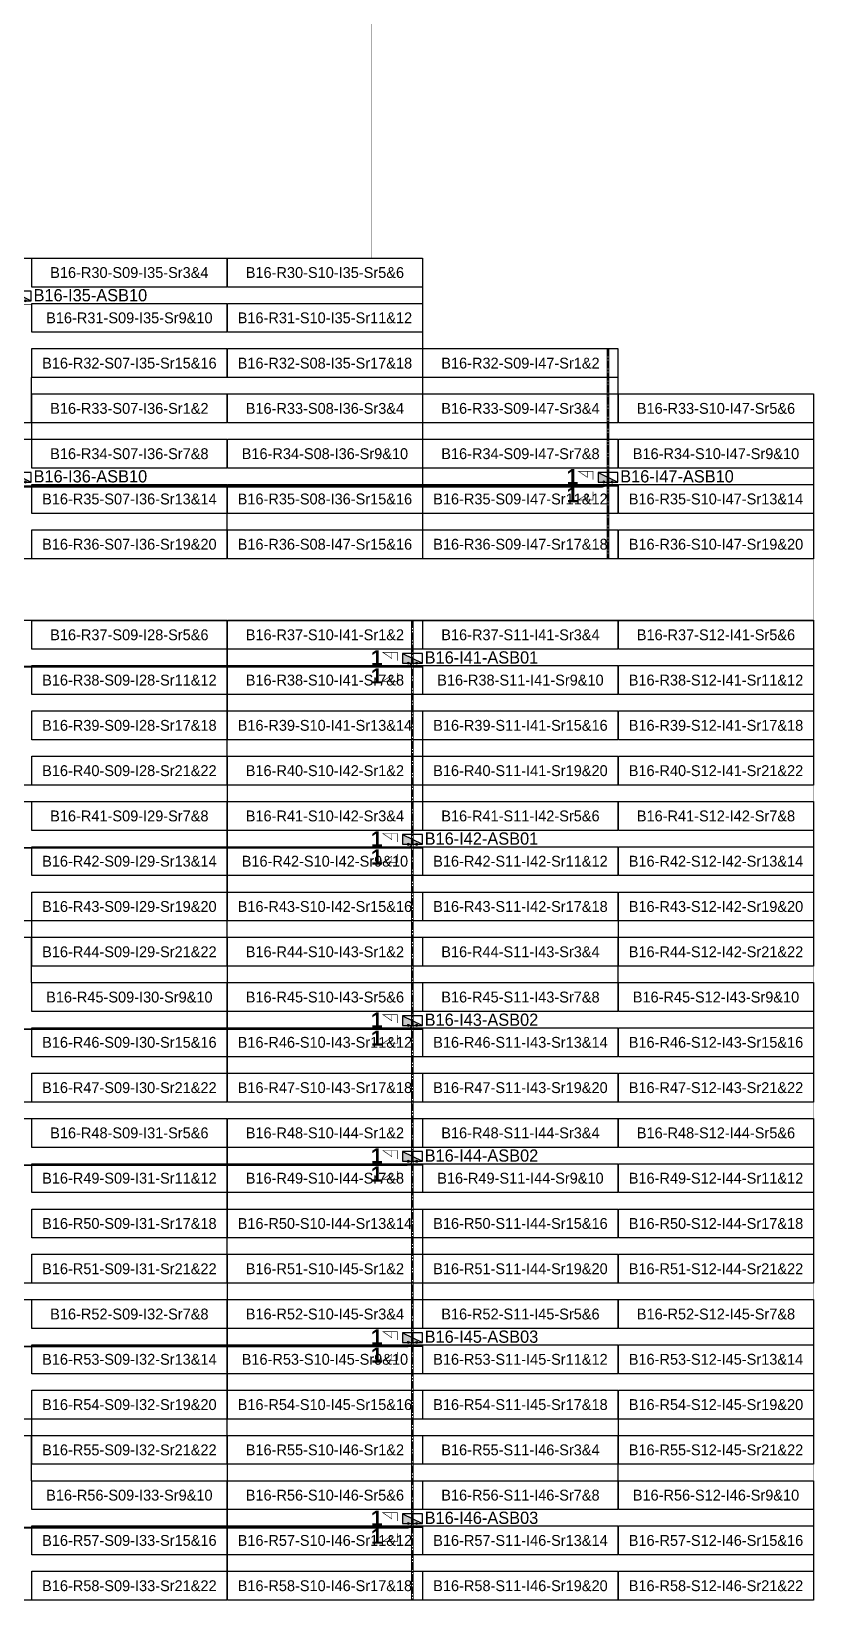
# Model space of a CAD drawing. Header units: metres. Extents: x 532643 to 533032, y 2675254 to 2675724.
# Drawn here: x 532902.5 to 533032.1, y 2675254.2 to 2675514.1 of the extents above; entities that cross this region are included whole.
import ezdxf
from ezdxf.enums import TextEntityAlignment as Align

# ---------------------------------------------------------------- set-up
doc = ezdxf.new("R2010")
doc.units = ezdxf.units.M
doc.header["$MEASUREMENT"] = 0
doc.linetypes.add('CENTER', pattern=[2, 1.25, -0.25, 0.25, -0.25])
doc.layers.add('Boundary-12.5 MW Block', color=6, linetype='Continuous', lineweight=9)
doc.layers.add('PILE', color=1, linetype='Continuous', lineweight=15)
for name, color, linetype in [('DC Trench BL-16', 40, 'Continuous'), ('E-Inverter Grouping', 2, 'Continuous'), ('Inverter Block-16', 7, 'Continuous'), ('LT Cable(AG) INV to LT Panel BL-16', 2, 'Continuous'), ('Messenger Wire Block-16 (Master Path)', 30, 'Continuous'), ('Messenger Wire Block-16 (MW Path)', 191, 'Continuous'), ('MMS Table Block-16', 8, 'Continuous'), ('Plan Line - DC BL-16', 40, 'Continuous'), ('Section Marking BL-16', 2, 'Continuous')]:
    doc.layers.add(name, color=color, linetype=linetype)
doc.styles.add('BoldTextStyle', font='arialbd.ttf')
doc.styles.get("Standard").update_dxf_attribs({"font": 'Adani Regular.ttf'})

# ---------------------------------------------------------------- blocks, each defined once
blk = doc.blocks.new('MMS Table (32.292 x 4.788)')
at = {"color": 0}
blk.add_lwpolyline([(0, -0.002), (0, 4.786), (32.292, 4.786), (32.292, -0.002)], close=True, dxfattribs=at)
at = {"color": 7}
blk.add_attdef('ID1', text='', height=1.8, dxfattribs=at).set_placement((16.146, 2.392), align=Align.MIDDLE_CENTER)
blk = doc.blocks.new('Inverter Block')
h = blk.add_hatch(color=0)
h.dxf.hatch_style = 1
h.paths.add_polyline_path([(-1.46, 2.27), (-1.46, 0.85), (1.46, 0.85)])
at = {"color": 0}
blk.add_lwpolyline([(1.46, 2.27), (-1.46, 2.27), (-1.46, 0.85), (1.46, 0.85)], close=True, dxfattribs=at)
blk.add_lwpolyline([(-1.46, 2.27), (1.46, 0.85)], dxfattribs=at)
at = {"layer": 'PILE'}
for centre in [(-0.61, 0.85), (0.61, 0.85)]:
    blk.add_circle(centre, 0.156, dxfattribs=at)
at = {"color": 7}
blk.add_attdef('ID', (-1.46, 3.01), '', height=1.8, dxfattribs=at)

msp = doc.modelspace()

# ---------------------------------------------------------------- linework, layer by layer
at = {"layer": 'Boundary-12.5 MW Block', "const_width": 0.05}
msp.add_lwpolyline([(532967.3, 2675476.58), (532967.3, 2675461.58), (532999.69, 2675461.58), (532999.69, 2675454.08), (533032.08, 2675454.08), (533032.08, 2675254.29), (532643.48, 2675254.29), (532643.48, 2675476.58), (532740.66, 2675476.58), (532740.66, 2675606.79), (532732.28, 2675606.79), (532732.28, 2675701.58), (532764.67, 2675701.58), (532764.67, 2675716.58), (532797.06, 2675716.58), (532797.06, 2675724.08), (532958.92, 2675724.08), (532958.92, 2675476.58), (532967.3, 2675476.58)], close=True, dxfattribs=at)
at = {"layer": 'DC Trench BL-16', "color": 40, "const_width": 0.15}
for points in [[(532998.2, 2675461.58), (532997.9, 2675461.58), (532997.9, 2675426.79), (532998.2, 2675426.79)], [(532965.81, 2675416.57), (532965.51, 2675416.57), (532965.51, 2675254.29), (532965.81, 2675254.29)]]:
    msp.add_lwpolyline(points, close=True, dxfattribs=at)
at = {"layer": 'E-Inverter Grouping', "color": 3}
for points in [[(532967.3, 2675476.58), (532967.3, 2675456.79), (532902.52, 2675456.79), (532902.52, 2675449.29), (532870.22, 2675449.29), (532870.22, 2675476.58)], [(532999.69, 2675454.08), (533032.08, 2675454.08), (533032.08, 2675426.79), (532935.01, 2675426.79), (532935.01, 2675431.58), (532967.4, 2675431.58), (532967.4, 2675461.58), (532999.69, 2675461.58)], [(532967.3, 2675434.29), (532934.91, 2675434.29), (532934.91, 2675426.79), (532870.22, 2675426.79), (532870.22, 2675446.58), (532902.62, 2675446.58), (532902.62, 2675454.08), (532967.3, 2675454.08)]]:
    msp.add_lwpolyline(points, close=True, dxfattribs=at)
at = {"layer": 'E-Inverter Grouping'}
for points in [[(532934.91, 2675389.29), (532870.22, 2675389.29), (532870.22, 2675396.79), (532837.83, 2675396.79), (532837.83, 2675416.58), (532934.91, 2675416.58)], [(532934.91, 2675389.29), (532870.22, 2675389.29), (532870.22, 2675396.79), (532837.83, 2675396.79), (532837.83, 2675416.58), (532934.91, 2675416.58)], [(533032.08, 2675389.29), (532967.4, 2675389.29), (532967.4, 2675396.79), (532935.01, 2675396.79), (532935.01, 2675416.58), (533032.08, 2675416.58)], [(533032.08, 2675389.29), (532967.4, 2675389.29), (532967.4, 2675396.79), (532935.01, 2675396.79), (532935.01, 2675416.58), (533032.08, 2675416.58)], [(532934.91, 2675359.29), (532902.62, 2675359.29), (532902.62, 2675366.79), (532837.83, 2675366.79), (532837.83, 2675394.08), (532870.12, 2675394.08), (532870.12, 2675386.58), (532934.91, 2675386.58)], [(532934.91, 2675359.29), (532902.62, 2675359.29), (532902.62, 2675366.79), (532837.83, 2675366.79), (532837.83, 2675394.08), (532870.12, 2675394.08), (532870.12, 2675386.58), (532934.91, 2675386.58)], [(533032.08, 2675359.29), (532999.79, 2675359.29), (532999.79, 2675366.79), (532935.01, 2675366.79), (532935.01, 2675394.08), (532967.3, 2675394.08), (532967.3, 2675386.58), (533032.08, 2675386.58)], [(533032.08, 2675359.29), (532999.79, 2675359.29), (532999.79, 2675366.79), (532935.01, 2675366.79), (532935.01, 2675394.08), (532967.3, 2675394.08), (532967.3, 2675386.58), (533032.08, 2675386.58)], [(532902.52, 2675356.58), (532934.91, 2675356.58), (532934.91, 2675336.79), (532837.83, 2675336.79), (532837.83, 2675364.08), (532902.52, 2675364.08)], [(532902.52, 2675356.58), (532934.91, 2675356.58), (532934.91, 2675336.79), (532837.83, 2675336.79), (532837.83, 2675364.08), (532902.52, 2675364.08)], [(532999.69, 2675356.58), (533032.08, 2675356.58), (533032.08, 2675336.79), (532935.01, 2675336.79), (532935.01, 2675364.08), (532999.69, 2675364.08)], [(532999.69, 2675356.58), (533032.08, 2675356.58), (533032.08, 2675336.79), (532935.01, 2675336.79), (532935.01, 2675364.08), (532999.69, 2675364.08)], [(532934.91, 2675306.79), (532870.22, 2675306.79), (532870.22, 2675314.29), (532837.83, 2675314.29), (532837.83, 2675334.08), (532934.91, 2675334.08)], [(532934.91, 2675306.79), (532870.22, 2675306.79), (532870.22, 2675314.29), (532837.83, 2675314.29), (532837.83, 2675334.08), (532934.91, 2675334.08)], [(533032.08, 2675306.79), (532967.4, 2675306.79), (532967.4, 2675314.29), (532935.01, 2675314.29), (532935.01, 2675334.08), (533032.08, 2675334.08)], [(533032.08, 2675306.79), (532967.4, 2675306.79), (532967.4, 2675314.29), (532935.01, 2675314.29), (532935.01, 2675334.08), (533032.08, 2675334.08)], [(532934.91, 2675276.79), (532902.62, 2675276.79), (532902.62, 2675284.29), (532837.83, 2675284.29), (532837.83, 2675311.58), (532870.12, 2675311.58), (532870.12, 2675304.08), (532934.91, 2675304.08)], [(532934.91, 2675276.79), (532902.62, 2675276.79), (532902.62, 2675284.29), (532837.83, 2675284.29), (532837.83, 2675311.58), (532870.12, 2675311.58), (532870.12, 2675304.08), (532934.91, 2675304.08)], [(533032.08, 2675276.79), (532999.79, 2675276.79), (532999.79, 2675284.29), (532935.01, 2675284.29), (532935.01, 2675311.58), (532967.3, 2675311.58), (532967.3, 2675304.08), (533032.08, 2675304.08)], [(533032.08, 2675276.79), (532999.79, 2675276.79), (532999.79, 2675284.29), (532935.01, 2675284.29), (532935.01, 2675311.58), (532967.3, 2675311.58), (532967.3, 2675304.08), (533032.08, 2675304.08)], [(532902.52, 2675274.08), (532934.91, 2675274.08), (532934.91, 2675254.29), (532837.83, 2675254.29), (532837.83, 2675281.58), (532902.52, 2675281.58)], [(532902.52, 2675274.08), (532934.91, 2675274.08), (532934.91, 2675254.29), (532837.83, 2675254.29), (532837.83, 2675281.58), (532902.52, 2675281.58)], [(532999.69, 2675274.08), (533032.08, 2675274.08), (533032.08, 2675254.29), (532935.01, 2675254.29), (532935.01, 2675281.58), (532999.69, 2675281.58)], [(532999.69, 2675274.08), (533032.08, 2675274.08), (533032.08, 2675254.29), (532935.01, 2675254.29), (532935.01, 2675281.58), (532999.69, 2675281.58)]]:
    msp.add_lwpolyline(points, close=True, dxfattribs=at)
at = {"layer": 'LT Cable(AG) INV to LT Panel BL-16', "color": 5}
for points in [[(532833.52, 2675442.42), (532830.07, 2675442.42, -0.414214), (532829.17, 2675443.32), (532829.17, 2675446.58, 0.121038), (532829.07, 2675447), (532821.96, 2675460.6, -0.121038), (532821.86, 2675461.01), (532821.86, 2675462.83, -0.040587), (532821.87, 2675462.98), (532821.96, 2675463.53, 0.040587), (532821.97, 2675463.67), (532821.97, 2675467.81, -0.414214), (532822.87, 2675468.71), (532885.31, 2675468.71, -0.414214), (532886.21, 2675467.81), (532886.21, 2675439.61, 0.414214), (532887.11, 2675438.71), (532997.15, 2675438.71, 0.414214), (532998.05, 2675439.61), (532998.05, 2675440.19)], [(532828.49, 2675439.79), (532826.87, 2675439.79, 0.078431), (532826.59, 2675439.74), (532825.73, 2675439.47, -0.078431), (532825.45, 2675439.42), (532822.31, 2675439.42, 0.414214), (532821.41, 2675438.52), (532821.41, 2675418.34, 0.093355), (532821.47, 2675418.01), (532821.57, 2675417.75, -0.093355), (532821.64, 2675417.42), (532821.64, 2675267.15, 0.414214), (532822.54, 2675266.25), (532964.76, 2675266.25, 0.414214), (532965.66, 2675267.15), (532965.66, 2675267.73)], [(532828.49, 2675439.74), (532826.87, 2675439.74, 0.078431), (532826.6, 2675439.69), (532825.73, 2675439.42, -0.078431), (532825.46, 2675439.37), (532822.36, 2675439.37, 0.414214), (532821.46, 2675438.47), (532821.46, 2675418.35, 0.093355), (532821.52, 2675418.02), (532821.62, 2675417.76, -0.093355), (532821.69, 2675417.43), (532821.69, 2675297.2, 0.414214), (532822.59, 2675296.3), (532964.76, 2675296.3, 0.414214), (532965.66, 2675297.2), (532965.66, 2675297.73)], [(532830.48, 2675439.69), (532826.88, 2675439.69, 0.078431), (532826.6, 2675439.64), (532825.74, 2675439.37, -0.078431), (532825.46, 2675439.32), (532822.41, 2675439.32, 0.414214), (532821.51, 2675438.42), (532821.51, 2675418.36, 0.093355), (532821.57, 2675418.03), (532821.67, 2675417.77, -0.093355), (532821.74, 2675417.44), (532821.74, 2675327.25, 0.414214), (532822.64, 2675326.35), (532964.76, 2675326.35, 0.414214), (532965.66, 2675327.25), (532965.66, 2675327.73)], [(532830.48, 2675439.64), (532826.89, 2675439.64, 0.078431), (532826.61, 2675439.59), (532825.75, 2675439.32, -0.078431), (532825.47, 2675439.27), (532822.46, 2675439.27, 0.414214), (532821.56, 2675438.37), (532821.56, 2675418.36, 0.093355), (532821.62, 2675418.04), (532821.72, 2675417.78, -0.093355), (532821.79, 2675417.45), (532821.79, 2675349.8, 0.414214), (532822.69, 2675348.9), (532964.76, 2675348.9, 0.414214), (532965.66, 2675349.8), (532965.66, 2675350.23)], [(532832.64, 2675439.59), (532826.9, 2675439.59, 0.078431), (532826.62, 2675439.54), (532825.76, 2675439.27, -0.078431), (532825.48, 2675439.22), (532822.51, 2675439.22, 0.414214), (532821.61, 2675438.32), (532821.61, 2675418.37, 0.093355), (532821.67, 2675418.05), (532821.77, 2675417.79, -0.093355), (532821.84, 2675417.46), (532821.84, 2675379.85, 0.414214), (532822.74, 2675378.95), (532964.76, 2675378.95, 0.414214), (532965.66, 2675379.85), (532965.66, 2675380.23)], [(532832.64, 2675439.54), (532826.91, 2675439.54, 0.078431), (532826.63, 2675439.49), (532825.77, 2675439.22, -0.078431), (532825.49, 2675439.17), (532822.56, 2675439.17, 0.414214), (532821.66, 2675438.27), (532821.66, 2675418.38, 0.093355), (532821.72, 2675418.06), (532821.82, 2675417.8, -0.093355), (532821.89, 2675417.47), (532821.89, 2675409.9, 0.414214), (532822.79, 2675409), (532964.76, 2675409, 0.414214), (532965.66, 2675409.9), (532965.66, 2675410.23)]]:
    msp.add_lwpolyline(points, format="xyb", dxfattribs=at)
at = {"layer": 'Messenger Wire Block-16 (Master Path)'}
for points in [[(532886.37, 2675438.88), (532999.69, 2675438.88)], [(532821.76, 2675408.88), (532967.3, 2675408.88)], [(532821.76, 2675378.88), (532967.3, 2675378.88)], [(532821.76, 2675348.88), (532967.3, 2675348.88)], [(532821.76, 2675326.38), (532967.3, 2675326.38)], [(532821.76, 2675296.38), (532967.3, 2675296.38)], [(532821.76, 2675266.38), (532967.3, 2675266.38)]]:
    msp.add_lwpolyline(points, dxfattribs=at)
at = {"layer": 'Messenger Wire Block-16 (MW Path)', "const_width": 0.1}
for points in [[(532821.81, 2675468.88), (532902.52, 2675468.88)], [(532886.37, 2675438.88), (532999.69, 2675438.88)], [(532821.76, 2675408.88), (532967.3, 2675408.88)], [(532821.76, 2675378.88), (532967.3, 2675378.88)], [(532821.76, 2675348.88), (532967.3, 2675348.88)], [(532821.76, 2675326.38), (532967.3, 2675326.38)], [(532821.76, 2675296.38), (532967.3, 2675296.38)], [(532821.76, 2675266.38), (532967.3, 2675266.38)]]:
    msp.add_lwpolyline(points, dxfattribs=at)
at = {"layer": 'Plan Line - DC BL-16', "color": 6, "linetype": 'CENTER'}
for points in [[(532998.05, 2675461.58), (532998.05, 2675426.79)], [(532965.66, 2675416.57), (532965.66, 2675254.29)]]:
    msp.add_lwpolyline(points, dxfattribs=at)
at = {"layer": 'Section Marking BL-16', "color": 94, "lineweight": 35, "true_color": 0x00a500, "const_width": 0.1}
for points in [[(532995.55, 2675439.88), (532995.55, 2675441.27), (532993.15, 2675441.27), (532994.63, 2675440.26), (532994.63, 2675441.27)], [(532995.55, 2675437.88), (532995.55, 2675436.49), (532993.15, 2675436.49), (532994.63, 2675437.5), (532994.63, 2675436.49)], [(532963.16, 2675409.88), (532963.16, 2675411.27), (532960.76, 2675411.27), (532962.24, 2675410.26), (532962.24, 2675411.27)], [(532963.16, 2675407.88), (532963.16, 2675406.49), (532960.76, 2675406.49), (532962.24, 2675407.5), (532962.24, 2675406.49)], [(532963.16, 2675379.88), (532963.16, 2675381.27), (532960.76, 2675381.27), (532962.24, 2675380.26), (532962.24, 2675381.27)], [(532963.16, 2675377.88), (532963.16, 2675376.49), (532960.76, 2675376.49), (532962.24, 2675377.5), (532962.24, 2675376.49)], [(532963.16, 2675349.88), (532963.16, 2675351.27), (532960.76, 2675351.27), (532962.24, 2675350.26), (532962.24, 2675351.27)], [(532963.16, 2675347.88), (532963.16, 2675346.49), (532960.76, 2675346.49), (532962.24, 2675347.5), (532962.24, 2675346.49)], [(532963.16, 2675327.38), (532963.16, 2675328.77), (532960.76, 2675328.77), (532962.24, 2675327.76), (532962.24, 2675328.77)], [(532963.16, 2675325.38), (532963.16, 2675323.99), (532960.76, 2675323.99), (532962.24, 2675325), (532962.24, 2675323.99)], [(532963.16, 2675297.38), (532963.16, 2675298.77), (532960.76, 2675298.77), (532962.24, 2675297.76), (532962.24, 2675298.77)], [(532963.16, 2675295.38), (532963.16, 2675293.99), (532960.76, 2675293.99), (532962.24, 2675295), (532962.24, 2675293.99)], [(532963.16, 2675267.38), (532963.16, 2675268.77), (532960.76, 2675268.77), (532962.24, 2675267.76), (532962.24, 2675268.77)], [(532963.16, 2675265.38), (532963.16, 2675263.99), (532960.76, 2675263.99), (532962.24, 2675265), (532962.24, 2675263.99)]]:
    msp.add_lwpolyline(points, dxfattribs=at)

# ---------------------------------------------------------------- block references
at = {"layer": 'Inverter Block-16'}
ref = msp.add_blockref('Inverter Block', (532900.88, 2675468.53), dxfattribs=dict(at, xscale=1.124999999976148, yscale=1.124999999976148, zscale=1.124999999976148))
ref.add_attrib('ID', 'B16-I35-ASB10', (532902.9, 2675469.42), dxfattribs={"layer": '0', "color": 7, "height": 2.025})
ref = msp.add_blockref('Inverter Block', (532900.88, 2675438.53), dxfattribs=dict(at, xscale=1.124999999976148, yscale=1.124999999976148, zscale=1.124999999976148))
ref.add_attrib('ID', 'B16-I36-ASB10', (532902.9, 2675439.42), dxfattribs={"layer": '0', "color": 7, "height": 2.025})
ref = msp.add_blockref('Inverter Block', (532998.05, 2675438.53), dxfattribs=dict(at, xscale=1.124999999976148, yscale=1.124999999976148, zscale=1.124999999976148))
ref.add_attrib('ID', 'B16-I47-ASB10', (533000.07, 2675439.42), dxfattribs={"layer": '0', "color": 7, "height": 2.025})
ref = msp.add_blockref('Inverter Block', (532965.66, 2675408.53), dxfattribs=dict(at, xscale=1.124999999976148, yscale=1.124999999976148, zscale=1.124999999976148))
ref.add_attrib('ID', 'B16-I41-ASB01', (532967.68, 2675409.42), dxfattribs={"layer": '0', "color": 7, "height": 2.025})
ref = msp.add_blockref('Inverter Block', (532965.66, 2675378.53), dxfattribs=dict(at, xscale=1.124999999976148, yscale=1.124999999976148, zscale=1.124999999976148))
ref.add_attrib('ID', 'B16-I42-ASB01', (532967.68, 2675379.42), dxfattribs={"layer": '0', "color": 7, "height": 2.025})
ref = msp.add_blockref('Inverter Block', (532965.66, 2675348.53), dxfattribs=dict(at, xscale=1.124999999976148, yscale=1.124999999976148, zscale=1.124999999976148))
ref.add_attrib('ID', 'B16-I43-ASB02', (532967.68, 2675349.42), dxfattribs={"layer": '0', "color": 7, "height": 2.025})
ref = msp.add_blockref('Inverter Block', (532965.66, 2675326.03), dxfattribs=dict(at, xscale=1.124999999976148, yscale=1.124999999976148, zscale=1.124999999976148))
ref.add_attrib('ID', 'B16-I44-ASB02', (532967.68, 2675326.92), dxfattribs={"layer": '0', "color": 7, "height": 2.025})
ref = msp.add_blockref('Inverter Block', (532965.66, 2675296.03), dxfattribs=dict(at, xscale=1.124999999976148, yscale=1.124999999976148, zscale=1.124999999976148))
ref.add_attrib('ID', 'B16-I45-ASB03', (532967.68, 2675296.92), dxfattribs={"layer": '0', "color": 7, "height": 2.025})
ref = msp.add_blockref('Inverter Block', (532965.66, 2675266.03), dxfattribs=dict(at, xscale=1.124999999976148, yscale=1.124999999976148, zscale=1.124999999976148))
ref.add_attrib('ID', 'B16-I46-ASB03', (532967.68, 2675266.92), dxfattribs={"layer": '0', "color": 7, "height": 2.025})
at = {"layer": 'MMS Table Block-16'}
for p, values in [((532902.62, 2675471.79), {'ID1': 'B16-R30-S09-I35-Sr3&4'}), ((532935.01, 2675471.79), {'ID1': 'B16-R30-S10-I35-Sr5&6'}), ((532902.62, 2675464.29), {'ID1': 'B16-R31-S09-I35-Sr9&10'}), ((532935.01, 2675464.29), {'ID1': 'B16-R31-S10-I35-Sr11&12'}), ((532902.62, 2675456.79), {'ID1': 'B16-R32-S07-I35-Sr15&16'}), ((532935.01, 2675456.79), {'ID1': 'B16-R32-S08-I35-Sr17&18'}), ((532967.4, 2675456.79), {'ID1': 'B16-R32-S09-I47-Sr1&2'}), ((532902.62, 2675449.29), {'ID1': 'B16-R33-S07-I36-Sr1&2'}), ((532935.01, 2675449.29), {'ID1': 'B16-R33-S08-I36-Sr3&4'}), ((532967.4, 2675449.29), {'ID1': 'B16-R33-S09-I47-Sr3&4'}), ((532999.79, 2675449.29), {'ID1': 'B16-R33-S10-I47-Sr5&6'}), ((532902.62, 2675441.79), {'ID1': 'B16-R34-S07-I36-Sr7&8'}), ((532935.01, 2675441.79), {'ID1': 'B16-R34-S08-I36-Sr9&10'}), ((532967.4, 2675441.79), {'ID1': 'B16-R34-S09-I47-Sr7&8'}), ((532999.79, 2675441.79), {'ID1': 'B16-R34-S10-I47-Sr9&10'}), ((532902.62, 2675434.29), {'ID1': 'B16-R35-S07-I36-Sr13&14'}), ((532935.01, 2675434.29), {'ID1': 'B16-R35-S08-I36-Sr15&16'}), ((532967.4, 2675434.29), {'ID1': 'B16-R35-S09-I47-Sr11&12'}), ((532999.79, 2675434.29), {'ID1': 'B16-R35-S10-I47-Sr13&14'}), ((532902.62, 2675426.79), {'ID1': 'B16-R36-S07-I36-Sr19&20'}), ((532935.01, 2675426.79), {'ID1': 'B16-R36-S08-I47-Sr15&16'}), ((532967.4, 2675426.79), {'ID1': 'B16-R36-S09-I47-Sr17&18'}), ((532999.79, 2675426.79), {'ID1': 'B16-R36-S10-I47-Sr19&20'}), ((532902.62, 2675411.79), {'ID1': 'B16-R37-S09-I28-Sr5&6'}), ((532935.01, 2675411.79), {'ID1': 'B16-R37-S10-I41-Sr1&2'}), ((532967.4, 2675411.79), {'ID1': 'B16-R37-S11-I41-Sr3&4'}), ((532999.79, 2675411.79), {'ID1': 'B16-R37-S12-I41-Sr5&6'}), ((532902.62, 2675404.29), {'ID1': 'B16-R38-S09-I28-Sr11&12'}), ((532935.01, 2675404.29), {'ID1': 'B16-R38-S10-I41-Sr7&8'}), ((532967.4, 2675404.29), {'ID1': 'B16-R38-S11-I41-Sr9&10'}), ((532999.79, 2675404.29), {'ID1': 'B16-R38-S12-I41-Sr11&12'}), ((532902.62, 2675396.79), {'ID1': 'B16-R39-S09-I28-Sr17&18'}), ((532935.01, 2675396.79), {'ID1': 'B16-R39-S10-I41-Sr13&14'}), ((532967.4, 2675396.79), {'ID1': 'B16-R39-S11-I41-Sr15&16'}), ((532999.79, 2675396.79), {'ID1': 'B16-R39-S12-I41-Sr17&18'}), ((532902.62, 2675389.29), {'ID1': 'B16-R40-S09-I28-Sr21&22'}), ((532935.01, 2675389.29), {'ID1': 'B16-R40-S10-I42-Sr1&2'}), ((532967.4, 2675389.29), {'ID1': 'B16-R40-S11-I41-Sr19&20'}), ((532999.79, 2675389.29), {'ID1': 'B16-R40-S12-I41-Sr21&22'}), ((532902.62, 2675381.79), {'ID1': 'B16-R41-S09-I29-Sr7&8'}), ((532935.01, 2675381.79), {'ID1': 'B16-R41-S10-I42-Sr3&4'}), ((532967.4, 2675381.79), {'ID1': 'B16-R41-S11-I42-Sr5&6'}), ((532999.79, 2675381.79), {'ID1': 'B16-R41-S12-I42-Sr7&8'}), ((532902.62, 2675374.29), {'ID1': 'B16-R42-S09-I29-Sr13&14'}), ((532935.01, 2675374.29), {'ID1': 'B16-R42-S10-I42-Sr9&10'}), ((532967.4, 2675374.29), {'ID1': 'B16-R42-S11-I42-Sr11&12'}), ((532999.79, 2675374.29), {'ID1': 'B16-R42-S12-I42-Sr13&14'}), ((532902.62, 2675366.79), {'ID1': 'B16-R43-S09-I29-Sr19&20'}), ((532935.01, 2675366.79), {'ID1': 'B16-R43-S10-I42-Sr15&16'}), ((532967.4, 2675366.79), {'ID1': 'B16-R43-S11-I42-Sr17&18'}), ((532999.79, 2675366.79), {'ID1': 'B16-R43-S12-I42-Sr19&20'}), ((532902.62, 2675359.29), {'ID1': 'B16-R44-S09-I29-Sr21&22'}), ((532935.01, 2675359.29), {'ID1': 'B16-R44-S10-I43-Sr1&2'}), ((532967.4, 2675359.29), {'ID1': 'B16-R44-S11-I43-Sr3&4'}), ((532999.79, 2675359.29), {'ID1': 'B16-R44-S12-I42-Sr21&22'}), ((532902.62, 2675351.79), {'ID1': 'B16-R45-S09-I30-Sr9&10'}), ((532935.01, 2675351.79), {'ID1': 'B16-R45-S10-I43-Sr5&6'}), ((532967.4, 2675351.79), {'ID1': 'B16-R45-S11-I43-Sr7&8'}), ((532999.79, 2675351.79), {'ID1': 'B16-R45-S12-I43-Sr9&10'}), ((532902.62, 2675344.29), {'ID1': 'B16-R46-S09-I30-Sr15&16'}), ((532935.01, 2675344.29), {'ID1': 'B16-R46-S10-I43-Sr11&12'}), ((532967.4, 2675344.29), {'ID1': 'B16-R46-S11-I43-Sr13&14'}), ((532999.79, 2675344.29), {'ID1': 'B16-R46-S12-I43-Sr15&16'}), ((532902.62, 2675336.79), {'ID1': 'B16-R47-S09-I30-Sr21&22'}), ((532935.01, 2675336.79), {'ID1': 'B16-R47-S10-I43-Sr17&18'}), ((532967.4, 2675336.79), {'ID1': 'B16-R47-S11-I43-Sr19&20'}), ((532999.79, 2675336.79), {'ID1': 'B16-R47-S12-I43-Sr21&22'}), ((532902.62, 2675329.29), {'ID1': 'B16-R48-S09-I31-Sr5&6'}), ((532935.01, 2675329.29), {'ID1': 'B16-R48-S10-I44-Sr1&2'}), ((532967.4, 2675329.29), {'ID1': 'B16-R48-S11-I44-Sr3&4'}), ((532999.79, 2675329.29), {'ID1': 'B16-R48-S12-I44-Sr5&6'}), ((532902.62, 2675321.79), {'ID1': 'B16-R49-S09-I31-Sr11&12'}), ((532935.01, 2675321.79), {'ID1': 'B16-R49-S10-I44-Sr7&8'}), ((532967.4, 2675321.79), {'ID1': 'B16-R49-S11-I44-Sr9&10'}), ((532999.79, 2675321.79), {'ID1': 'B16-R49-S12-I44-Sr11&12'}), ((532902.62, 2675314.29), {'ID1': 'B16-R50-S09-I31-Sr17&18'}), ((532935.01, 2675314.29), {'ID1': 'B16-R50-S10-I44-Sr13&14'}), ((532967.4, 2675314.29), {'ID1': 'B16-R50-S11-I44-Sr15&16'}), ((532999.79, 2675314.29), {'ID1': 'B16-R50-S12-I44-Sr17&18'}), ((532902.62, 2675306.79), {'ID1': 'B16-R51-S09-I31-Sr21&22'}), ((532935.01, 2675306.79), {'ID1': 'B16-R51-S10-I45-Sr1&2'}), ((532967.4, 2675306.79), {'ID1': 'B16-R51-S11-I44-Sr19&20'}), ((532999.79, 2675306.79), {'ID1': 'B16-R51-S12-I44-Sr21&22'}), ((532902.62, 2675299.29), {'ID1': 'B16-R52-S09-I32-Sr7&8'}), ((532935.01, 2675299.29), {'ID1': 'B16-R52-S10-I45-Sr3&4'}), ((532967.4, 2675299.29), {'ID1': 'B16-R52-S11-I45-Sr5&6'}), ((532999.79, 2675299.29), {'ID1': 'B16-R52-S12-I45-Sr7&8'}), ((532902.62, 2675291.79), {'ID1': 'B16-R53-S09-I32-Sr13&14'}), ((532935.01, 2675291.79), {'ID1': 'B16-R53-S10-I45-Sr9&10'}), ((532967.4, 2675291.79), {'ID1': 'B16-R53-S11-I45-Sr11&12'}), ((532999.79, 2675291.79), {'ID1': 'B16-R53-S12-I45-Sr13&14'}), ((532902.62, 2675284.29), {'ID1': 'B16-R54-S09-I32-Sr19&20'}), ((532935.01, 2675284.29), {'ID1': 'B16-R54-S10-I45-Sr15&16'}), ((532967.4, 2675284.29), {'ID1': 'B16-R54-S11-I45-Sr17&18'}), ((532999.79, 2675284.29), {'ID1': 'B16-R54-S12-I45-Sr19&20'}), ((532902.62, 2675276.79), {'ID1': 'B16-R55-S09-I32-Sr21&22'}), ((532935.01, 2675276.79), {'ID1': 'B16-R55-S10-I46-Sr1&2'}), ((532967.4, 2675276.79), {'ID1': 'B16-R55-S11-I46-Sr3&4'}), ((532999.79, 2675276.79), {'ID1': 'B16-R55-S12-I45-Sr21&22'}), ((532902.62, 2675269.29), {'ID1': 'B16-R56-S09-I33-Sr9&10'}), ((532935.01, 2675269.29), {'ID1': 'B16-R56-S10-I46-Sr5&6'}), ((532967.4, 2675269.29), {'ID1': 'B16-R56-S11-I46-Sr7&8'}), ((532999.79, 2675269.29), {'ID1': 'B16-R56-S12-I46-Sr9&10'}), ((532902.62, 2675261.79), {'ID1': 'B16-R57-S09-I33-Sr15&16'}), ((532935.01, 2675261.79), {'ID1': 'B16-R57-S10-I46-Sr11&12'}), ((532967.4, 2675261.79), {'ID1': 'B16-R57-S11-I46-Sr13&14'}), ((532999.79, 2675261.79), {'ID1': 'B16-R57-S12-I46-Sr15&16'}), ((532902.62, 2675254.29), {'ID1': 'B16-R58-S09-I33-Sr21&22'}), ((532935.01, 2675254.29), {'ID1': 'B16-R58-S10-I46-Sr17&18'}), ((532967.4, 2675254.29), {'ID1': 'B16-R58-S11-I46-Sr19&20'}), ((532999.79, 2675254.29), {'ID1': 'B16-R58-S12-I46-Sr21&22'})]:
    msp.add_blockref('MMS Table (32.292 x 4.788)', p, dxfattribs=at).add_auto_attribs(values)

# ---------------------------------------------------------------- texts
at = {"layer": 'Section Marking BL-16', "color": 94, "true_color": 0x00a500, "style": 'BoldTextStyle'}
for p in [(532992.15, 2675440.38), (532992.15, 2675437.38), (532959.76, 2675410.38), (532959.76, 2675407.38), (532959.76, 2675380.38), (532959.76, 2675377.38), (532959.76, 2675350.38), (532959.76, 2675347.38), (532959.76, 2675327.88), (532959.76, 2675324.88), (532959.76, 2675297.88), (532959.76, 2675294.88), (532959.76, 2675267.88), (532959.76, 2675264.88)]:
    msp.add_text('1', height=2.5, dxfattribs=at).set_placement(p, align=Align.MIDDLE_CENTER)

doc.saveas('drawing.dxf')
